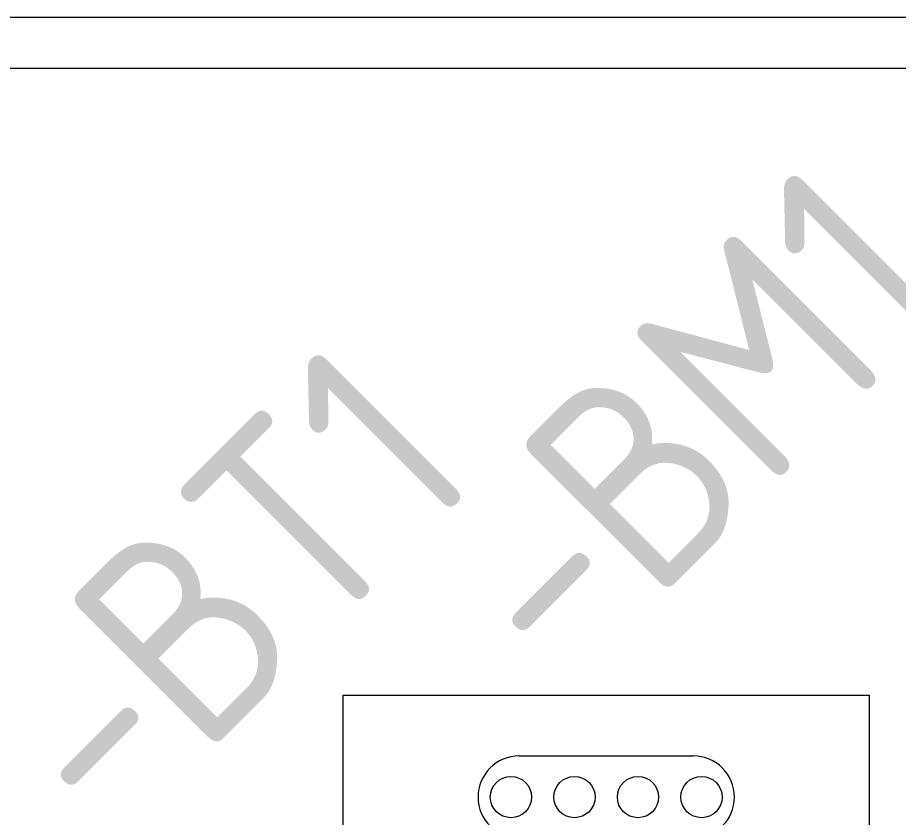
# Model space of a CAD drawing. Header units: millimetres. Extents: x 4134 to 7422, y 1400 to 3585.
# Drawn here: x 5580.8 to 5666.2, y 3331.2 to 3408.8 of the extents above; entities that cross this region are included whole.
import ezdxf

# ---------------------------------------------------------------- set-up
doc = ezdxf.new("R2010")
doc.units = ezdxf.units.MM
doc.layers.add('000-PI-Oprema', color=30, linetype='Continuous', lineweight=5)
doc.layers.add('SI-ORMAR-Tekst', color=7, linetype='Continuous', lineweight=5)
doc.layers.add('000-PI-ORMAR', color=2, linetype='Continuous')
doc.layers.add('SI-Ormari', color=51, linetype='Continuous')
doc.styles.add('PI0', font='isocpeur.ttf', dxfattribs={"width": 0.9})

# ---------------------------------------------------------------- blocks, each defined once
blk = doc.blocks.new('2000x800_montazna ploca')
at = {"layer": '000-PI-ORMAR', "color": 0, "linetype": 'ByBlock', "lineweight": 0}
blk.add_line((-3678.669, 1649.187), (-4289.669, 1649.187), dxfattribs=at)
blk = doc.blocks.new('LL49 W 100-230V')
at = {"layer": '000-PI-Oprema', "color": 0, "linetype": 'ByBlock', "lineweight": 0, "ltscale": 0.25}
blk.add_line((46014.659, 36815.383), (45476.659, 36815.383), dxfattribs=at)
blk = doc.blocks.new('*U220')
at = {"layer": 'SI-Ormari', "color": 0, "linetype": 'ByBlock', "lineweight": 0}
blk.add_line((17.07, 74), (33.93, 74), dxfattribs=at)
blk.add_line((17.07, 74), (33.93, 74), dxfattribs=at)
blk.add_lwpolyline([(0, -0.117), (0, 79.883), (51, 79.883), (51, -0.117)], close=True, dxfattribs=at)
for centre in [(16.26, 70), (16.26, 70), (22.42, 70), (22.42, 70), (28.58, 70), (28.58, 70), (34.74, 70), (34.74, 70)]:
    blk.add_circle(centre, 2, dxfattribs=at)
for centre, start, end in [((17.07, 70), 90, 270), ((17.07, 70), 90, 270), ((33.93, 70), 270, 90), ((33.93, 70), 270, 90)]:
    blk.add_arc(centre, 4, start, end, dxfattribs=at)

msp = doc.modelspace()

# ---------------------------------------------------------------- block references
at = {"layer": '000-PI-Oprema', "color": 0, "linetype": 'ByBlock', "lineweight": 0}
for name, p in [('LL49 W 100-230V', (-40313.199, -33411.553)), ('*U220', (5612.393, 3263.161))]:
    msp.add_blockref(name, p, dxfattribs=at)
at = {"layer": '000-PI-ORMAR', "color": 0, "linetype": 'ByBlock', "lineweight": 0}
msp.add_blockref('2000x800_montazna ploca', (9416.617, 1759.591), dxfattribs=at)

# ---------------------------------------------------------------- texts
at = {"layer": 'SI-ORMAR-Tekst', "color": 0, "linetype": 'ByBlock', "lineweight": 0, "style": 'PI0', "width": 0.9}
for s, p in [('-BM1', (5633.815, 3343.161)), ('-BT1', (5590.04, 3328.161))]:
    msp.add_text(s, height=20, rotation=45, dxfattribs=at).set_placement(p)

doc.saveas('drawing.dxf')
